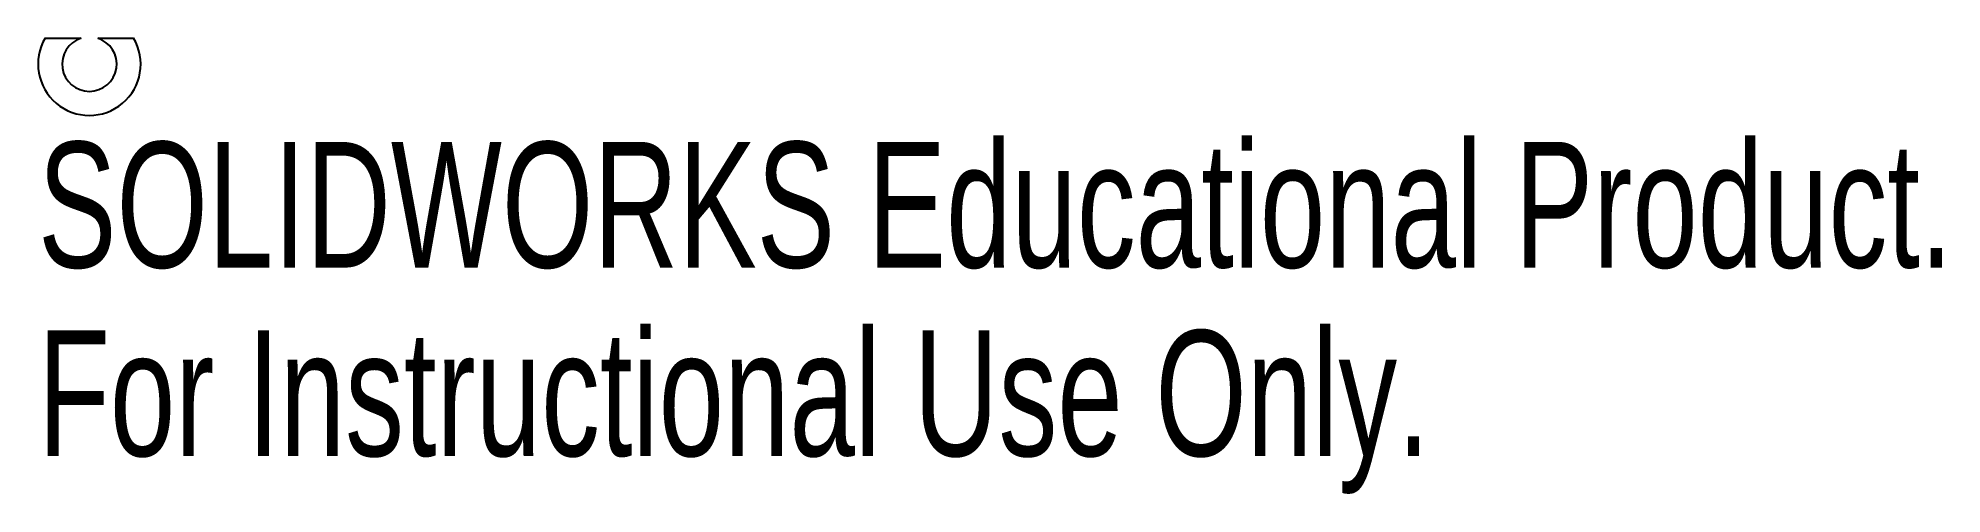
# Model space of a CAD drawing. Header units: millimetres. Extents: x -2 to 71.3, y -16.5 to 1.
import ezdxf

# ---------------------------------------------------------------- set-up
doc = ezdxf.new("R2010")
doc.units = ezdxf.units.MM
doc.styles.add('SLDTEXTSTYLE0', font='TXT', dxfattribs={"width": 0.7})

msp = doc.modelspace()

# ---------------------------------------------------------------- linework, layer by layer
at = {"color": 7, "linetype": 'Continuous', "lineweight": 25}
for p, q in [((-1.703, 1), (-0.32, 1)), ((0.32, 1), (1.703, 1))]:
    msp.add_line(p, q, dxfattribs=at)
for radius, start, end in [(1.975, 149.58038, 30.41962), (1.05, 107.75279, 72.24721)]:
    msp.add_arc((0, 0), radius, start, end, dxfattribs=at)

# ---------------------------------------------------------------- texts
at = {"color": 7, "linetype": 'Continuous', "char_height": 4.83362, "attachment_point": 1, "style": 'SLDTEXTSTYLE0'}
for s, insert in [('SOLIDWORKS Educational Product.', (-1.975, -2.995)), ('For Instructional Use Only.', (-1.975, -10.245))]:
    msp.add_mtext(s, dxfattribs=dict(at, insert=insert))

doc.saveas('drawing.dxf')
